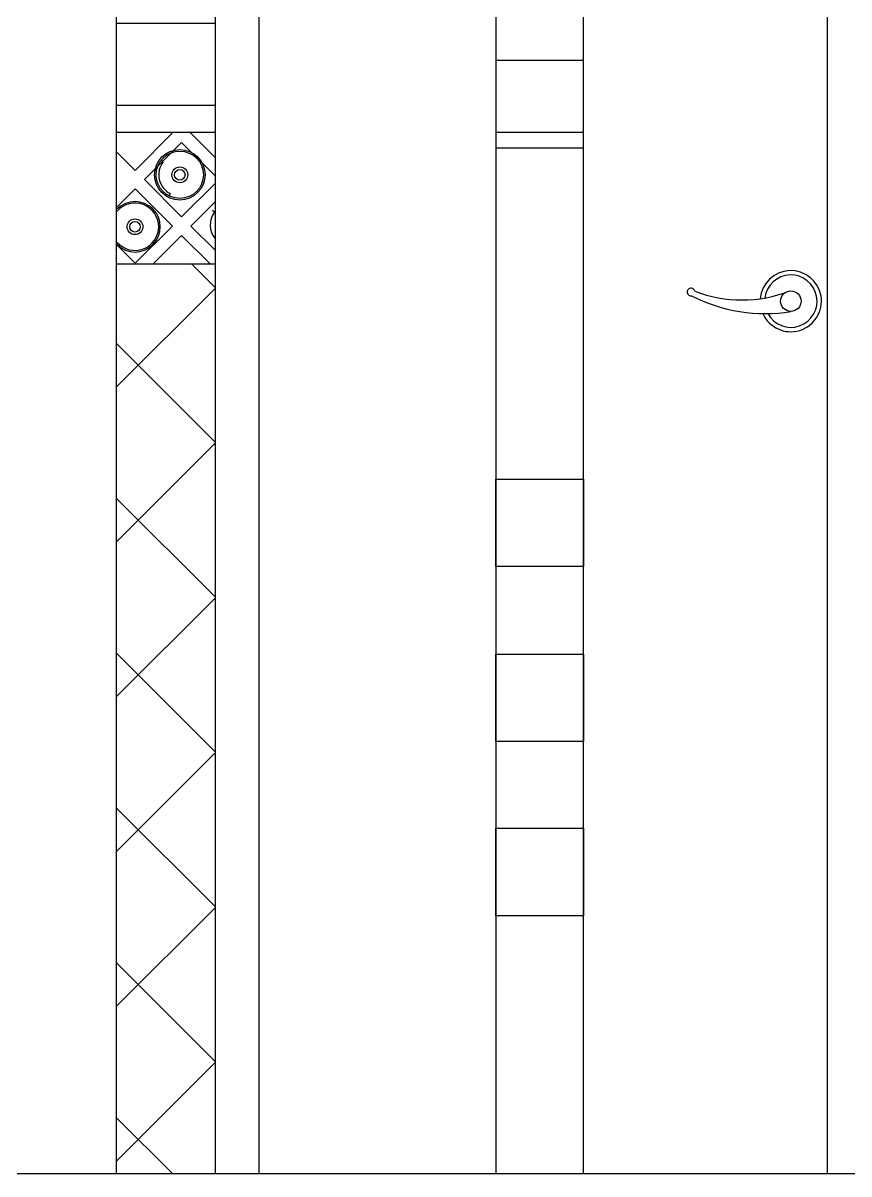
# Model space of a CAD drawing. Extents: x 10753 to 18704, y -5361 to 1140.
# Drawn here: x 15563.1 to 15600.8, y -3558 to -3505.4 of the extents above; entities that cross this region are included whole.
import ezdxf

# ---------------------------------------------------------------- set-up
doc = ezdxf.new("R2010")
doc.units = 0
doc.header["$LTSCALE"] = 30
doc.header["$MEASUREMENT"] = 0
doc.layers.get('0').update_dxf_attribs({"linetype": 'CONTINUOUS'})
doc.layers.add('WALL', color=2, linetype='CONTINUOUS')

msp = doc.modelspace()

# ---------------------------------------------------------------- hatches: boundary and pattern name
h = msp.add_hatch()
h.set_pattern_fill('DOTS,_O', color=1, scale=10)
h.set_pattern_definition([(0, (-111102.498, -29176.992), (7.9375, -15.875), [0, -15.875])])
h.paths.add_polyline_path([(15588.66435, -3511.14579), (15588.66435, -3507.15449), (15584.67305, -3507.15449), (15584.67305, -3511.14579)])
h.paths.add_polyline_path([(15588.66435, -3503.16202), (15588.66435, -3499.17072), (15584.67305, -3499.17072), (15584.67305, -3503.16202)])
h.paths.add_polyline_path([(15588.66435, -3495.20321), (15588.66435, -3491.21191), (15584.67305, -3491.21191), (15584.67305, -3495.20321)])
h = msp.add_hatch()
h.set_pattern_fill('DOTS,_O', color=1, scale=10)
h.set_pattern_definition([(0, (-96846.685, 22027.651), (7.9375, 15.875), [0, -15.875])])
h.paths.add_polyline_path([(15584.67305, -3530.26791), (15588.66435, -3530.26791), (15588.66435, -3526.27661), (15584.67305, -3526.27661)])
h.paths.add_polyline_path([(15588.66435, -3538.25167), (15588.66435, -3534.26037), (15584.67305, -3534.26037), (15584.67305, -3538.25167)])
h.paths.add_polyline_path([(15584.67305, -3542.21918), (15584.67305, -3546.21049), (15588.66435, -3546.21049), (15588.66435, -3542.21918)])

# ---------------------------------------------------------------- linework, layer by layer
at = {"color": 1}
for p, q in [((15571.84965, -3474.00624), (15571.84965, -3558.00624)), ((15573.8453, -3476.00189), (15573.8453, -3558.00624)), ((15584.67305, -3476.00189), (15584.67305, -3558.00624)), ((15588.66435, -3558.00624), (15588.66435, -3476.00189)), ((15599.78876, -3476.00189), (15599.78876, -3558.00624)), ((15588.66435, -3510.44308), (15584.67305, -3510.44308)), ((15588.66435, -3510.44308), (15584.67305, -3510.44308))]:
    msp.add_line(p, q, dxfattribs=at)
at = {"color": 8, "ltscale": 3}
msp.add_line((15571.82668, -3514.07643), (15571.73212, -3514.00255), dxfattribs=at)
at = {"color": 3}
msp.add_line((15601.78441, -3558.00624), (15571.84965, -3558.00624), dxfattribs=at)
at = {"color": 1}
for points in [[(15588.66435, -3507.15449), (15584.67305, -3507.15449), (15584.67305, -3511.14579), (15588.66435, -3511.14579)], [(15588.66435, -3530.26791), (15584.67305, -3530.26791), (15584.67305, -3526.27661), (15588.66435, -3526.27661)], [(15588.66435, -3538.25167), (15584.67305, -3538.25167), (15584.67305, -3534.26037), (15588.66435, -3534.26037)], [(15588.66435, -3546.21049), (15584.67305, -3546.21049), (15584.67305, -3542.21918), (15588.66435, -3542.21918)]]:
    msp.add_lwpolyline(points, close=True, dxfattribs=at)
msp.add_circle((15598.13266, -3518.14098), 0.4683, dxfattribs=at)
for centre, radius, start, end in [((15598.13266, -3518.14098), 1.39696, 203.972927, 175.34187), ((15598.13266, -3518.14098), 1.19739, 208.24269, 172.985317), ((15593.57826, -3517.72164), 0.17784, 10.990953, 279.22297), ((15596.93513, -3511.4683), 7.2407, 242.513827, 279.519841), ((15595.89752, -3512.13461), 5.95289, 248.882888, 291.405497)]:
    msp.add_arc(centre, radius, start, end, dxfattribs=at)
at = {"layer": 'WALL', "color": 9}
for p, q in [((15567.34965, -3558.00624), (15567.34965, -3436.00624)), ((15671.72044, -3558.00624), (15555.00808, -3558.00624))]:
    msp.add_line(p, q, dxfattribs=at)
at = {"layer": 'WALL', "color": 3}
for p, q in [((15567.34965, -3505.43754), (15571.84965, -3505.43754)), ((15567.34965, -3509.18754), (15571.84965, -3509.18754)), ((15571.84965, -3510.44308), (15567.34965, -3510.44308)), ((15568.20103, -3512.16677), (15569.92591, -3510.44189)), ((15569.89808, -3510.46971), (15569.87026, -3510.44189)), ((15571.84965, -3511.57275), (15570.71879, -3510.44189)), ((15568.62529, -3512.59103), (15570.32235, -3510.89398)), ((15571.84965, -3512.42128), (15570.32235, -3510.89398)), ((15568.20103, -3512.16677), (15567.38226, -3511.34801)), ((15569.48296, -3511.78031), (15569.3884, -3511.70643)), ((15570.32235, -3514.28809), (15568.62529, -3512.59103)), ((15567.38226, -3513.83406), (15568.20103, -3513.0153)), ((15569.89808, -3514.71236), (15568.20103, -3513.0153)), ((15570.32235, -3514.28809), (15571.84965, -3512.76079)), ((15569.80403, -3513.22694), (15569.74961, -3513.33389)), ((15570.74661, -3514.71236), (15571.84965, -3513.60932)), ((15568.16855, -3516.44189), (15569.89808, -3514.71236)), ((15571.84965, -3515.81539), (15570.74661, -3514.71236)), ((15569.01708, -3516.44189), (15570.32235, -3515.13662)), ((15571.62762, -3516.44189), (15570.32235, -3515.13662)), ((15568.2335, -3516.44189), (15567.38226, -3515.59065)), ((15571.84965, -3516.44612), (15567.34965, -3516.44612)), ((15571.84965, -3517.51039), (15570.78538, -3516.44612)), ((15567.34965, -3522.06156), (15571.84965, -3517.56156)), ((15571.84965, -3524.58145), (15567.34965, -3520.08145)), ((15567.34965, -3529.13263), (15571.84965, -3524.63263)), ((15571.84965, -3531.65252), (15567.34965, -3527.15252)), ((15567.34965, -3536.2037), (15571.84965, -3531.7037)), ((15571.84965, -3538.72359), (15567.34965, -3534.22359)), ((15567.34965, -3543.27476), (15571.84965, -3538.77476)), ((15571.84965, -3545.79466), (15567.34965, -3541.29466)), ((15567.34965, -3550.34583), (15571.84965, -3545.84583)), ((15571.84965, -3552.86573), (15567.34965, -3548.36573)), ((15567.34965, -3557.4169), (15571.84965, -3552.9169))]:
    msp.add_line(p, q, dxfattribs=at)
at = {"layer": 'WALL'}
for p, q in [((15567.41488, -3510.44308), (15567.34965, -3510.44308)), ((15567.41488, -3516.44612), (15567.34965, -3516.44612))]:
    msp.add_line(p, q, dxfattribs=at)
at = {"layer": 'WALL', "color": 0}
msp.add_line((15569.91909, -3558.00624), (15567.34965, -3555.43679), dxfattribs=at)
at = {"layer": 'WALL', "color": 3}
for centre, radius in [((15570.23944, -3512.37136), 1.152), ((15570.23944, -3512.37136), 1.08), ((15570.23944, -3512.37136), 0.36), ((15570.23944, -3512.37136), 0.24), ((15568.1948, -3514.74415), 0.36), ((15568.1948, -3514.74415), 0.24)]:
    msp.add_circle(centre, radius, dxfattribs=at)
for centre, radius, start, end in [((15570.23944, -3512.37136), 0.96, 141.999255, 243.028466), ((15568.1948, -3514.74415), 1.152, 225.144356, 134.855644), ((15568.1948, -3514.74415), 1.08, 221.206122, 138.793878), ((15572.58316, -3514.66747), 0.96, 141.999255, 220.174916)]:
    msp.add_arc(centre, radius, start, end, dxfattribs=at)

doc.saveas('drawing.dxf')
